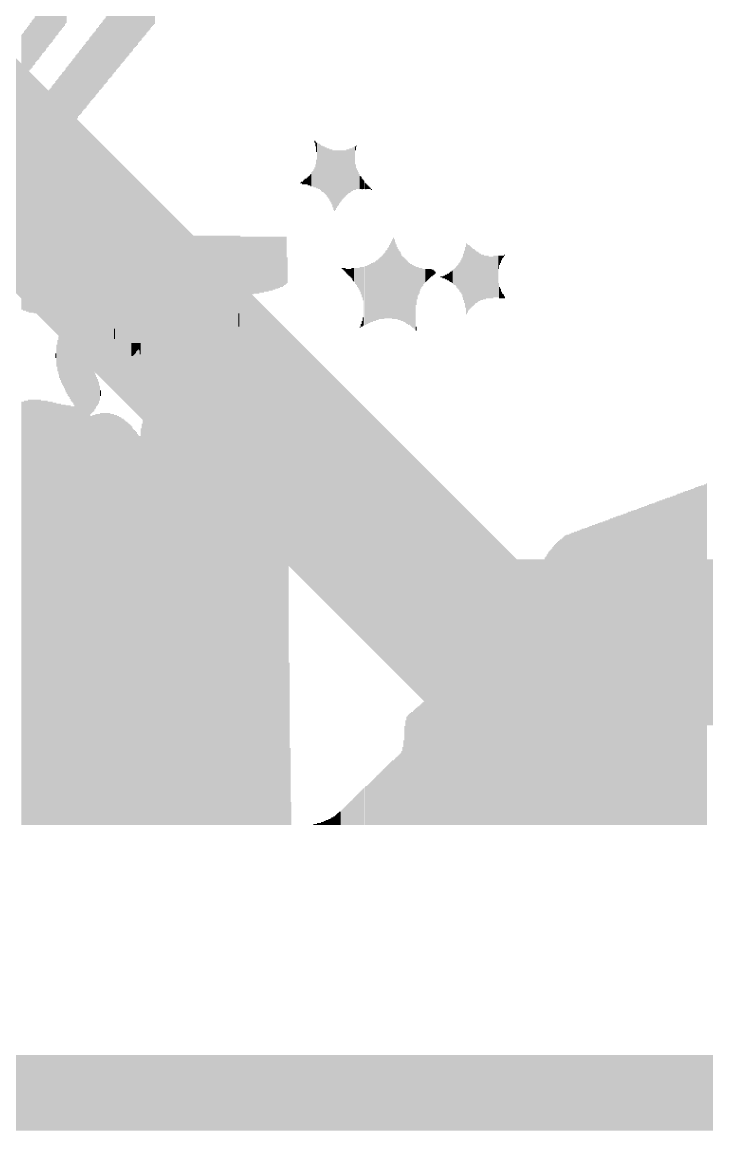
# Model space of a CAD drawing. Extents: x -15 to 99, y 4 to 73.
# Drawn here: x 73.32 to 76.99, y 3.61 to 9.54 of the extents above; entities that cross this region are included whole.
import ezdxf

# ---------------------------------------------------------------- set-up
doc = ezdxf.new("R2010")
doc.units = 0
for name, color, linetype in [('1', 22, 'CONTINUOUS'), ('112', 253, 'CONTINUOUS'), ('16', 175, 'CONTINUOUS'), ('20', 7, 'CONTINUOUS')]:
    doc.layers.add(name, color=color, linetype=linetype)

# ---------------------------------------------------------------- blocks, each defined once
blk = doc.blocks.new('RECT')
blk.add_solid([(-0.5, -0.5), (0.5, -0.5), (-0.5, 0.5), (0.5, 0.5)])

msp = doc.modelspace()

# ---------------------------------------------------------------- linework, layer by layer
at = {"layer": '1', "const_width": 0.4064}
msp.add_lwpolyline([(5.08, 3.81), (95.25, 3.81)], dxfattribs=at)
at = {"layer": '16'}
for points, const_width in [([(65.3415, 16.6687), (75.7873, 6.223)], 0.889), ([(75.7873, 6.223), (85.5663, 6.223)], 0.889), ([(5.08, 3.81), (96.52, 3.81)], 0.4064)]:
    msp.add_lwpolyline(points, dxfattribs=dict(at, const_width=const_width))
at = {"layer": '16', "const_width": 0.4445}
for points in [[(75.7873, 6.4452, 1), (75.7873, 6.0008)], [(75.6301, 6.0658, 1), (75.9444, 6.3802)]]:
    msp.add_lwpolyline(points, format="xyb", dxfattribs=at)
at = {"layer": '20', "const_width": 0.254}
msp.add_lwpolyline([(5.08, 3.81), (93.98, 3.81)], dxfattribs=at)

# ---------------------------------------------------------------- block references
at = {"layer": '112', "yscale": 0.0051, "rotation": 90}
for p, xscale in [((73.9953, 9.6749), 0.3658), ((74.0004, 9.6799), 0.3658), ((74.0054, 9.685), 0.3658), ((74.0105, 9.6952), 0.3658), ((74.0156, 9.7003), 0.3658), ((74.0207, 9.7053), 0.3658), ((74.0258, 9.7104), 0.3658), ((74.0308, 9.718), 0.3708), ((73.5584, 9.6672), 0.2591), ((73.9496, 9.6164), 0.3607), ((73.9546, 9.6241), 0.3658), ((73.9597, 9.6291), 0.3658), ((73.9648, 9.6368), 0.3607), ((73.9699, 9.6418), 0.3607), ((73.975, 9.6495), 0.3658), ((73.98, 9.6545), 0.3658), ((73.9851, 9.6596), 0.3658), ((73.9902, 9.6698), 0.3658), ((73.5127, 9.6063), 0.2591), ((73.5178, 9.6139), 0.254), ((73.5228, 9.6215), 0.2591), ((73.5279, 9.6266), 0.2591), ((73.533, 9.6317), 0.2591), ((73.5381, 9.6418), 0.2591), ((73.5432, 9.6469), 0.2591), ((73.5482, 9.652), 0.2591), ((73.5533, 9.6622), 0.2591), ((73.9038, 9.5606), 0.3607), ((73.9089, 9.5656), 0.3607), ((73.914, 9.5707), 0.3607), ((73.9191, 9.5809), 0.3607), ((73.9242, 9.586), 0.3607), ((73.9292, 9.591), 0.3607), ((73.9343, 9.5961), 0.3607), ((73.9394, 9.6037), 0.3658), ((73.9445, 9.6114), 0.3607), ((73.472, 9.5529), 0.254), ((73.4771, 9.5606), 0.2591), ((73.4822, 9.5656), 0.2591), ((73.4873, 9.5733), 0.254), ((73.4924, 9.5809), 0.2591), ((73.4974, 9.586), 0.2591), ((73.5025, 9.5936), 0.254), ((73.5076, 9.6012), 0.2591), ((73.8581, 9.5021), 0.3556), ((73.8632, 9.5098), 0.3607), ((73.8683, 9.5148), 0.3607), ((73.8734, 9.5225), 0.3556), ((73.8784, 9.5275), 0.3556), ((73.8835, 9.5352), 0.3607), ((73.8886, 9.5402), 0.3607), ((73.8937, 9.5453), 0.3607), ((73.8988, 9.5529), 0.3556), ((73.4263, 9.492), 0.254), ((73.4314, 9.4996), 0.2489), ((73.4365, 9.5072), 0.254), ((73.4416, 9.5123), 0.254), ((73.4466, 9.5174), 0.254), ((73.4517, 9.5275), 0.254), ((73.4568, 9.5326), 0.254), ((73.4619, 9.5402), 0.2591), ((73.467, 9.5479), 0.254), ((73.8124, 9.4463), 0.3556), ((73.8175, 9.4513), 0.3556), ((73.8226, 9.4564), 0.3556), ((73.8276, 9.4666), 0.3556), ((73.8327, 9.4717), 0.3556), ((73.8378, 9.4767), 0.3556), ((73.8429, 9.4818), 0.3556), ((73.848, 9.4894), 0.3607), ((73.853, 9.4971), 0.3556), ((73.3806, 9.4336), 0.2489), ((73.3857, 9.4386), 0.2489), ((73.3908, 9.4463), 0.254), ((73.3958, 9.4539), 0.2489), ((73.4009, 9.459), 0.2489), ((73.406, 9.4666), 0.254), ((73.4111, 9.4717), 0.254), ((73.4162, 9.4793), 0.2489), ((73.4212, 9.4869), 0.254), ((73.7616, 9.3828), 0.3505), ((73.7667, 9.3878), 0.3505), ((73.7718, 9.3955), 0.3556), ((73.7768, 9.4005), 0.3556), ((73.7819, 9.4082), 0.3505), ((73.787, 9.4132), 0.3505), ((73.7921, 9.4209), 0.3556), ((73.7972, 9.4259), 0.3556), ((73.8022, 9.431), 0.3556), ((73.8073, 9.4386), 0.3505), ((73.34, 9.3777), 0.2489), ((73.345, 9.3853), 0.2438), ((73.3501, 9.3929), 0.2489), ((73.3552, 9.398), 0.2489), ((73.3603, 9.4056), 0.2438), ((73.3654, 9.4132), 0.2489), ((73.3704, 9.4183), 0.2489), ((73.3755, 9.4259), 0.254), ((73.721, 9.332), 0.3505), ((73.726, 9.337), 0.3505), ((73.7311, 9.3421), 0.3505), ((73.7362, 9.3523), 0.3505), ((73.7413, 9.3574), 0.3505), ((73.7464, 9.3624), 0.3505), ((73.7514, 9.3675), 0.3505), ((73.7565, 9.3751), 0.3556), ((73.3196, 9.3523), 0.2489), ((73.3247, 9.3599), 0.2438), ((73.3298, 9.365), 0.2438), ((73.3349, 9.3726), 0.2489), ((73.6702, 9.2685), 0.3454), ((73.6752, 9.2735), 0.3454), ((73.6803, 9.2786), 0.3454), ((73.6854, 9.2862), 0.3505), ((73.6905, 9.2939), 0.3454), ((73.6956, 9.2989), 0.3454), ((73.7006, 9.3066), 0.3505), ((73.7057, 9.3116), 0.3505), ((73.7108, 9.3167), 0.3505), ((73.7159, 9.3243), 0.3454), ((73.6244, 9.21), 0.3404), ((73.6295, 9.2177), 0.3454), ((73.6346, 9.2227), 0.3454), ((73.6397, 9.2278), 0.3454), ((73.6448, 9.238), 0.3454), ((73.6498, 9.2431), 0.3454), ((73.6549, 9.2481), 0.3454), ((73.66, 9.2532), 0.3454), ((73.6651, 9.2608), 0.3505), ((73.5787, 9.1542), 0.3404), ((73.5838, 9.1592), 0.3404), ((73.5889, 9.1643), 0.3404), ((73.594, 9.1719), 0.3454), ((73.599, 9.1796), 0.3404), ((73.6041, 9.1846), 0.3404), ((73.6092, 9.1923), 0.3454), ((73.6143, 9.1973), 0.3454), ((73.6194, 9.2024), 0.3454), ((73.533, 9.0957), 0.3353), ((73.5381, 9.1034), 0.3404), ((73.5432, 9.1084), 0.3404), ((73.5482, 9.1135), 0.3404), ((73.5533, 9.1211), 0.3353), ((73.5584, 9.1288), 0.3404), ((73.5635, 9.1338), 0.3404), ((73.5686, 9.1389), 0.3404), ((73.5736, 9.1465), 0.3454), ((73.4822, 9.0322), 0.3404), ((73.4873, 9.0399), 0.3353), ((73.4924, 9.0449), 0.3353), ((73.4974, 9.05), 0.3353), ((73.5025, 9.0576), 0.3404), ((73.5076, 9.0653), 0.3353), ((73.5127, 9.0703), 0.3353), ((73.5178, 9.078), 0.3404), ((73.5228, 9.083), 0.3404), ((73.5279, 9.0881), 0.3404), ((73.4365, 8.9738), 0.3353), ((73.4416, 8.9814), 0.3302), ((73.4466, 8.9891), 0.3353), ((73.4517, 8.9941), 0.3353), ((73.4568, 8.9992), 0.3353), ((73.4619, 9.0068), 0.3302), ((73.467, 9.0145), 0.3353), ((73.472, 9.0195), 0.3353), ((73.4771, 9.0246), 0.3353), ((73.3958, 8.9256), 0.3302), ((73.4009, 8.9306), 0.3302), ((73.406, 8.9357), 0.3302), ((73.4111, 8.9433), 0.3353), ((73.4162, 8.951), 0.3302), ((73.4212, 8.956), 0.3302), ((73.4263, 8.9611), 0.3302), ((73.4314, 8.9687), 0.3353), ((73.345, 8.8595), 0.3302), ((73.3501, 8.8671), 0.3251), ((73.3552, 8.8748), 0.3302), ((73.3603, 8.8798), 0.3302), ((73.3654, 8.8849), 0.3302), ((73.3704, 8.8925), 0.3251), ((73.3755, 8.9002), 0.3302), ((73.3806, 8.9052), 0.3302), ((73.3857, 8.9103), 0.3302), ((73.3908, 8.9154), 0.3302), ((73.3196, 8.829), 0.3302), ((73.3247, 8.8341), 0.3302), ((73.3298, 8.8417), 0.3251), ((73.3349, 8.8468), 0.3251), ((73.34, 8.8544), 0.3302), ((74.8894, 8.9027), 0.0102), ((74.8944, 8.89), 0.0254), ((74.8995, 8.8722), 0.0508), ((74.9046, 8.7757), 0.2438), ((74.9097, 8.7706), 0.2438), ((74.9148, 8.7706), 0.2438), ((74.9198, 8.7655), 0.2438), ((74.9249, 8.7605), 0.2438), ((74.93, 8.7579), 0.2489), ((74.9351, 8.7554), 0.2438), ((74.9402, 8.7528), 0.2489), ((74.9452, 8.7478), 0.2489), ((74.9503, 8.7452), 0.254), ((74.9554, 8.7376), 0.2591), ((74.9605, 8.7351), 0.2642), ((74.9656, 8.7325), 0.2692), ((74.9706, 8.7249), 0.2743), ((74.9757, 8.7198), 0.2845), ((74.9808, 8.7147), 0.2946), ((74.9859, 8.7046), 0.3048), ((74.991, 8.697), 0.32), ((74.996, 8.6944), 0.3251), ((75.0011, 8.697), 0.32), ((75.0062, 8.702), 0.3099), ((75.0113, 8.7071), 0.2997), ((75.0164, 8.7097), 0.2946), ((75.0214, 8.7147), 0.2845), ((75.0265, 8.7173), 0.2794), ((75.0316, 8.7198), 0.2743), ((75.0367, 8.7249), 0.2642), ((75.0418, 8.7274), 0.2591), ((75.0468, 8.73), 0.254), ((75.0519, 8.7325), 0.2489), ((75.057, 8.7351), 0.2438), ((75.0621, 8.7401), 0.2438), ((75.0672, 8.7427), 0.2388), ((75.0722, 8.7452), 0.2337), ((75.0773, 8.7478), 0.2388), ((75.0824, 8.7503), 0.2337), ((75.0875, 8.7528), 0.2286), ((75.0926, 8.7554), 0.2337), ((75.0976, 8.7579), 0.2286), ((75.1027, 8.7605), 0.2337), ((75.1078, 8.8671), 0.0203), ((75.1129, 8.8798), 0.0051), ((74.8995, 8.73), 0.1524), ((74.869, 8.697), 0.066), ((74.8741, 8.702), 0.0762), ((74.8792, 8.7046), 0.0813), ((74.8843, 8.7071), 0.0965), ((74.8894, 8.7122), 0.1067), ((74.8944, 8.7198), 0.1219), ((75.1078, 8.7122), 0.1372), ((75.1129, 8.7046), 0.1118), ((75.118, 8.6995), 0.1016), ((75.123, 8.6944), 0.0914), ((75.1281, 8.6893), 0.0813), ((74.8132, 8.6817), 0.0051), ((74.8182, 8.6843), 0.0102), ((74.8233, 8.6817), 0.0152), ((74.8284, 8.6843), 0.0203), ((74.8335, 8.6868), 0.0254), ((74.8386, 8.6893), 0.0305), ((74.8436, 8.6893), 0.0305), ((74.8487, 8.6919), 0.0356), ((74.8538, 8.6919), 0.0457), ((74.8589, 8.6944), 0.0508), ((74.864, 8.697), 0.0559), ((75.1332, 8.6843), 0.0711), ((75.1383, 8.6817), 0.066), ((75.1434, 8.6766), 0.0559), ((75.1484, 8.6741), 0.0508), ((75.1535, 8.6716), 0.0457), ((75.1586, 8.6665), 0.0356), ((75.1637, 8.6639), 0.0305), ((75.1688, 8.6614), 0.0254), ((75.1738, 8.6589), 0.0203), ((75.1789, 8.6563), 0.0152), ((75.184, 8.6538), 0.0102), ((75.1891, 8.6512), 0.0051), ((75.1942, 8.6462), 0.0051), ((73.3196, 8.2017), 0.3962), ((73.3247, 8.2017), 0.3962), ((73.3298, 8.1991), 0.4013), ((73.3349, 8.1991), 0.4013), ((73.34, 8.1991), 0.4013), ((73.345, 8.1966), 0.4064), ((73.3501, 8.1966), 0.4064), ((73.3552, 8.1966), 0.4064), ((73.3603, 8.194), 0.4115), ((73.3654, 8.194), 0.4115), ((73.3704, 8.194), 0.4115), ((73.3755, 8.194), 0.4115), ((73.3806, 8.194), 0.4115), ((73.3857, 8.1915), 0.4166), ((73.3908, 8.1915), 0.4166), ((73.3958, 8.1915), 0.4166), ((73.4009, 8.1915), 0.4166), ((73.406, 8.1915), 0.4166), ((73.4111, 8.1915), 0.4166), ((73.4162, 8.1915), 0.4166), ((73.4212, 8.1915), 0.4166), ((73.4263, 8.1915), 0.4166), ((73.4314, 8.1915), 0.4166), ((73.4365, 8.1915), 0.4166), ((73.4416, 8.1915), 0.4166), ((73.4466, 8.1915), 0.4166), ((73.4517, 8.1915), 0.4166), ((73.4568, 8.1915), 0.4166), ((73.4619, 8.1915), 0.4166), ((73.467, 8.1915), 0.4166), ((73.472, 8.1915), 0.4166), ((73.4771, 8.1915), 0.4166), ((73.4822, 8.1915), 0.4166), ((73.4873, 8.1915), 0.4166), ((73.4924, 8.194), 0.4115), ((73.4974, 8.194), 0.4115), ((73.5025, 8.194), 0.4115), ((73.5076, 8.194), 0.4115), ((73.5127, 8.194), 0.4115), ((73.5178, 8.1966), 0.4064), ((73.5228, 8.1966), 0.4064), ((73.5279, 8.1966), 0.4064), ((73.533, 8.1966), 0.4064), ((73.5381, 8.1991), 0.4013), ((73.5432, 8.1991), 0.4013), ((73.5482, 8.1991), 0.4013), ((73.5533, 8.1991), 0.4013), ((73.5584, 8.2017), 0.3962), ((73.5635, 8.2017), 0.3962), ((73.5686, 8.2017), 0.3962), ((73.5736, 8.2042), 0.3912), ((73.5787, 8.2042), 0.3912), ((73.5838, 8.2042), 0.3912), ((73.5889, 8.2067), 0.3861), ((73.594, 7.9527), 0.8941), ((73.599, 7.9477), 0.9042), ((73.6041, 6.8224), 3.1547), ((73.6092, 6.8224), 3.1547), ((73.6143, 6.8224), 3.1547), ((73.6194, 6.8224), 3.1547), ((73.6244, 6.8224), 3.1547), ((73.6295, 6.8224), 3.1547), ((73.6346, 6.8224), 3.1547), ((73.6397, 6.8224), 3.1547), ((73.6448, 6.8224), 3.1547), ((73.6498, 6.8224), 3.1547), ((73.6549, 6.8224), 3.1547), ((73.66, 6.8224), 3.1547), ((73.6651, 6.8224), 3.1547), ((73.6702, 6.8224), 3.1547), ((73.6752, 6.8224), 3.1547), ((73.6803, 8.0721), 0.6553), ((73.6854, 8.0696), 0.6604), ((73.6905, 8.0696), 0.6604), ((73.6956, 8.067), 0.6655), ((73.7006, 8.067), 0.6655), ((73.7057, 8.0645), 0.6706), ((73.7108, 8.0645), 0.6706), ((73.7159, 8.062), 0.6756), ((73.721, 8.062), 0.6756), ((73.726, 8.0594), 0.6807), ((73.7311, 8.0594), 0.6807), ((73.7362, 8.0569), 0.6858), ((73.7413, 8.0569), 0.6858), ((73.7464, 8.2118), 0.3759), ((73.7514, 8.2118), 0.3759), ((73.7565, 8.2118), 0.3759), ((73.7616, 8.2118), 0.3759), ((73.7667, 8.2118), 0.3759), ((73.7718, 8.2118), 0.3759), ((73.7768, 8.2118), 0.3759), ((73.7819, 8.2144), 0.3708), ((73.787, 8.2144), 0.3708), ((73.7921, 8.2144), 0.3708), ((73.7972, 8.2144), 0.3708), ((73.8022, 8.2144), 0.3708), ((73.8073, 8.2169), 0.3658), ((73.8124, 8.2169), 0.3658), ((73.8175, 8.2169), 0.3658), ((73.8226, 8.2194), 0.3607), ((73.8276, 8.2194), 0.3607), ((73.8327, 8.222), 0.3556), ((73.8378, 8.222), 0.3556), ((73.8429, 8.2245), 0.3505), ((73.848, 8.2245), 0.3505), ((73.853, 8.2271), 0.3454), ((73.8581, 8.2296), 0.3404), ((73.8632, 8.2321), 0.3353), ((73.8683, 8.2347), 0.3302), ((73.8734, 8.2372), 0.3251), ((73.8784, 8.2398), 0.32), ((73.8835, 8.2423), 0.315), ((73.8886, 8.2448), 0.3099), ((73.8937, 8.2499), 0.2997), ((73.8988, 8.255), 0.2896), ((73.9038, 8.2575), 0.2845), ((73.9089, 8.2626), 0.2743), ((73.914, 8.2677), 0.2642), ((73.9191, 8.2753), 0.2489), ((73.9242, 8.2804), 0.2388), ((73.9292, 8.288), 0.2235), ((73.9343, 8.2956), 0.2083), ((73.9394, 8.2906), 0.2184), ((73.9445, 8.2804), 0.2388), ((73.9496, 8.2728), 0.254), ((73.9546, 8.2652), 0.2692), ((73.9597, 8.2601), 0.2794), ((73.9648, 8.255), 0.2896), ((73.9699, 8.2525), 0.2946), ((73.975, 8.2474), 0.3048), ((73.98, 8.2448), 0.3099), ((73.9851, 8.2423), 0.315), ((73.9902, 8.2398), 0.32), ((73.9953, 8.2372), 0.3251), ((74.0004, 8.2347), 0.3302), ((74.0054, 8.2321), 0.3353), ((74.0105, 8.2321), 0.3353), ((74.0156, 8.2296), 0.3404), ((74.0207, 8.2271), 0.3454), ((74.0258, 8.2271), 0.3454), ((74.0308, 8.2245), 0.3505), ((74.0359, 8.2245), 0.3505), ((74.041, 8.222), 0.3556), ((74.0461, 8.222), 0.3556), ((74.0512, 8.2194), 0.3607), ((74.0562, 8.2194), 0.3607), ((74.0613, 8.2194), 0.3607), ((74.0664, 8.2169), 0.3658), ((74.0715, 8.2169), 0.3658), ((74.0766, 8.2144), 0.3708), ((74.0816, 8.2144), 0.3708), ((74.0867, 8.2144), 0.3708), ((74.0918, 8.2118), 0.3759), ((74.0969, 8.2118), 0.3759), ((74.102, 8.2118), 0.3759), ((74.107, 8.2118), 0.3759), ((74.1121, 8.2093), 0.381), ((74.1172, 8.2093), 0.381), ((74.1223, 8.2093), 0.381), ((74.1274, 6.8224), 3.1547), ((74.1324, 6.8224), 3.1547), ((74.1375, 6.8224), 3.1547), ((74.1426, 6.8224), 3.1547), ((74.1477, 6.8224), 3.1547), ((74.1528, 6.8224), 3.1547), ((74.1578, 6.8224), 3.1547), ((74.1629, 6.8224), 3.1547), ((74.168, 6.8224), 3.1547), ((74.1731, 6.8224), 3.1547), ((74.1782, 6.8224), 3.1547), ((74.1832, 6.8224), 3.1547), ((74.1883, 6.8224), 3.1547), ((74.1934, 6.8224), 3.1547), ((74.1985, 6.8224), 3.1547), ((74.2036, 6.8224), 3.1547), ((74.2086, 6.8224), 3.1547), ((74.2137, 6.8224), 3.1547), ((74.2188, 6.8224), 3.1547), ((74.2239, 6.8224), 3.1547), ((74.229, 6.8224), 3.1547), ((74.234, 6.8224), 3.1547), ((74.2391, 6.8224), 3.1547), ((74.2442, 6.8224), 3.1547), ((74.2493, 6.8224), 3.1547), ((74.2544, 6.8224), 3.1547), ((74.2594, 6.8224), 3.1547), ((74.2645, 6.8224), 3.1547), ((74.2696, 6.8224), 3.1547), ((74.2747, 6.8224), 3.1547), ((74.2798, 6.8224), 3.1547), ((74.2848, 6.8224), 3.1547), ((74.2899, 6.8224), 3.1547), ((74.295, 6.8224), 3.1547), ((74.3001, 6.8224), 3.1547), ((74.3052, 6.8224), 3.1547), ((74.3102, 6.8224), 3.1547), ((74.3153, 6.8224), 3.1547), ((74.3204, 6.8224), 3.1547), ((74.3255, 6.8224), 3.1547), ((74.3306, 6.8224), 3.1547), ((74.3356, 6.8224), 3.1547), ((74.3407, 6.8224), 3.1547), ((74.3458, 6.8224), 3.1547), ((74.3509, 6.8224), 3.1547), ((74.356, 6.8224), 3.1547), ((74.361, 6.8224), 3.1547), ((74.3661, 6.8224), 3.1547), ((74.3712, 6.8224), 3.1547), ((74.3763, 6.8224), 3.1547), ((74.3814, 8.0391), 0.7214), ((74.3864, 8.0442), 0.7112), ((74.3915, 8.0467), 0.7061), ((74.3966, 8.0518), 0.696), ((74.4017, 8.0569), 0.6858), ((74.4068, 8.0594), 0.6807), ((74.4118, 8.0645), 0.6706), ((74.4169, 8.0696), 0.6604), ((74.422, 8.0721), 0.6553), ((74.4271, 8.0772), 0.6452), ((74.4322, 8.0823), 0.635), ((74.4372, 8.0874), 0.6248), ((74.4423, 8.0924), 0.6147), ((74.4474, 8.0975), 0.6045), ((74.4525, 8.2372), 0.3251), ((74.4576, 8.2372), 0.3251), ((74.4626, 8.2372), 0.3251), ((74.4677, 8.2372), 0.3251), ((74.4728, 8.2372), 0.3251), ((74.4779, 8.2372), 0.3251), ((74.483, 8.2372), 0.3251), ((74.488, 8.2398), 0.32), ((74.4931, 8.2372), 0.315), ((74.4982, 8.2372), 0.315), ((74.5033, 8.2372), 0.315), ((74.5084, 8.2372), 0.315), ((74.5134, 8.2372), 0.315), ((74.5185, 8.2372), 0.315), ((74.5236, 8.2372), 0.315), ((74.5287, 8.2372), 0.315), ((74.5338, 8.2398), 0.3099), ((74.5388, 8.2398), 0.3099), ((74.5439, 8.2398), 0.3099), ((74.549, 8.2398), 0.3099), ((74.5541, 8.2398), 0.3099), ((74.5592, 8.2398), 0.3099), ((74.5642, 8.2423), 0.3048), ((74.5693, 8.2423), 0.3048), ((74.5744, 8.2423), 0.3048), ((74.5795, 8.2423), 0.3048), ((74.5846, 8.2423), 0.3048), ((74.5896, 8.2423), 0.3048), ((74.5947, 8.2448), 0.2997), ((74.5998, 8.2448), 0.2997), ((74.6049, 8.2448), 0.2997), ((74.61, 8.2448), 0.2997), ((74.615, 8.2448), 0.2997), ((74.6201, 8.2474), 0.2946), ((74.6252, 8.2474), 0.2946), ((74.6303, 8.2474), 0.2946), ((74.6354, 8.2474), 0.2946), ((74.6404, 8.2474), 0.2946), ((74.6455, 8.2499), 0.2896), ((74.6506, 8.2499), 0.2896), ((74.6557, 8.2499), 0.2896), ((74.6608, 8.2499), 0.2896), ((74.6658, 8.2525), 0.2845), ((74.6709, 8.2525), 0.2845), ((74.676, 8.2525), 0.2845), ((74.6811, 8.255), 0.2794), ((74.6862, 8.255), 0.2794), ((74.6912, 8.255), 0.2794), ((74.6963, 8.2575), 0.2743), ((74.7014, 8.2575), 0.2743), ((74.7065, 8.2601), 0.2692), ((74.7116, 8.2601), 0.2692), ((74.7166, 8.2601), 0.2692), ((74.7217, 8.2626), 0.2642), ((74.7268, 8.2652), 0.2591), ((74.7319, 8.2652), 0.2591), ((74.737, 8.2677), 0.254), ((75.3059, 8.1661), 0.4267), ((75.311, 8.1712), 0.4369), ((75.3161, 8.1661), 0.4267), ((75.2704, 8.1382), 0.3607), ((75.2754, 8.1407), 0.3658), ((75.2805, 8.1458), 0.3759), ((75.2856, 8.1483), 0.381), ((75.2907, 8.1534), 0.3912), ((75.2958, 8.1585), 0.4013), ((75.3008, 8.1636), 0.4115), ((75.3212, 8.1585), 0.4115), ((75.3262, 8.1534), 0.4013), ((75.3313, 8.1458), 0.3861), ((75.3364, 8.1382), 0.381), ((75.3415, 8.1331), 0.3708), ((75.3466, 8.1305), 0.3658), ((75.692, 8.1788), 0.2794), ((75.6971, 8.1763), 0.3251), ((75.7022, 8.1686), 0.381), ((75.7072, 8.1712), 0.3658), ((75.7123, 8.1737), 0.3505), ((75.7174, 8.1763), 0.3454), ((75.7225, 8.1763), 0.3353), ((75.7276, 8.1763), 0.3251), ((75.7326, 8.1763), 0.315), ((75.7377, 8.1763), 0.3048), ((75.7428, 8.1788), 0.2997), ((75.7479, 8.1788), 0.2896), ((75.753, 8.1788), 0.2794), ((75.758, 8.1763), 0.2743), ((75.7631, 8.1788), 0.2692), ((74.742, 8.2144), 0.1372), ((75.1942, 8.095), 0.315), ((75.1992, 8.095), 0.315), ((75.2043, 8.1001), 0.315), ((75.2094, 8.1001), 0.315), ((75.2145, 8.1026), 0.32), ((75.2196, 8.1077), 0.32), ((75.2246, 8.1077), 0.32), ((75.2297, 8.1102), 0.3251), ((75.2348, 8.1153), 0.3251), ((75.2399, 8.1178), 0.3302), ((75.245, 8.1204), 0.3353), ((75.25, 8.1229), 0.3404), ((75.2551, 8.1255), 0.3454), ((75.2602, 8.128), 0.3505), ((75.2653, 8.1331), 0.3505), ((75.3516, 8.1229), 0.3607), ((75.3567, 8.1178), 0.3505), ((75.3618, 8.1153), 0.3454), ((75.3669, 8.1102), 0.3454), ((75.372, 8.1077), 0.3404), ((75.377, 8.1026), 0.3404), ((75.3821, 8.0975), 0.3404), ((75.3872, 8.095), 0.3353), ((75.3923, 8.0899), 0.3353), ((75.3974, 8.0874), 0.3302), ((75.6615, 8.1813), 0.1422), ((75.6666, 8.1788), 0.1575), ((75.6717, 8.1813), 0.1727), ((75.6768, 8.1813), 0.193), ((75.6818, 8.1788), 0.2184), ((75.6869, 8.1788), 0.2489), ((75.7682, 8.1788), 0.2591), ((75.7733, 8.1763), 0.254), ((75.7784, 8.1788), 0.2489), ((75.7834, 8.1763), 0.2438), ((75.7885, 8.1763), 0.2438), ((75.7936, 8.1788), 0.2388), ((75.7987, 8.1763), 0.2337), ((75.8038, 8.1763), 0.2337), ((75.8088, 8.1788), 0.2286), ((75.8139, 8.1788), 0.2286), ((75.819, 8.1788), 0.2286), ((75.8241, 8.1763), 0.2235), ((75.8292, 8.1763), 0.2235), ((75.8342, 8.1763), 0.2235), ((75.8393, 8.1763), 0.2235), ((75.8444, 8.1763), 0.2235), ((75.8495, 8.1813), 0.2235), ((75.8546, 8.1813), 0.2235), ((75.8596, 8.1813), 0.2235), ((75.8647, 8.1813), 0.2235), ((75.8698, 8.1813), 0.2235), ((75.8749, 8.2575), 0.0711), ((75.88, 8.2677), 0.0508), ((75.885, 8.2728), 0.0406), ((75.8901, 8.2804), 0.0254), ((75.8952, 8.2855), 0.0152), ((75.9003, 8.288), 0.0102), ((75.9054, 8.2956), 0.0051), ((75.0367, 8.2245), 0.0051), ((75.0418, 8.222), 0.0102), ((75.0468, 8.2194), 0.0152), ((75.0519, 8.2169), 0.0203), ((75.057, 8.2118), 0.0203), ((75.0621, 8.2093), 0.0254), ((75.0672, 8.2067), 0.0305), ((75.0722, 8.2042), 0.0356), ((75.0773, 8.2017), 0.0406), ((75.0824, 8.1991), 0.0457), ((75.0875, 8.1991), 0.0559), ((75.0926, 8.194), 0.066), ((75.0976, 8.1915), 0.0711), ((75.1027, 8.189), 0.0762), ((75.1078, 8.1839), 0.0864), ((75.1129, 8.1813), 0.0914), ((75.118, 8.1763), 0.1016), ((75.123, 8.1737), 0.1067), ((75.1281, 8.1686), 0.1168), ((75.1332, 8.1661), 0.1321), ((75.1383, 8.1585), 0.1473), ((75.1434, 8.1509), 0.1626), ((75.1484, 8.1432), 0.1778), ((75.1535, 8.0747), 0.315), ((75.1586, 8.0797), 0.315), ((75.1637, 8.0797), 0.315), ((75.1688, 8.0823), 0.3099), ((75.1738, 8.0848), 0.315), ((75.1789, 8.0874), 0.3099), ((75.184, 8.0899), 0.315), ((75.1891, 8.0924), 0.3099), ((75.4024, 8.0823), 0.3302), ((75.4075, 8.0797), 0.3353), ((75.4126, 8.0747), 0.3353), ((75.4177, 8.0747), 0.3353), ((75.4228, 8.0696), 0.3353), ((75.4278, 8.067), 0.3404), ((75.4329, 8.1305), 0.2032), ((75.438, 8.1458), 0.1727), ((75.4431, 8.1559), 0.1524), ((75.4482, 8.1585), 0.1372), ((75.4532, 8.1661), 0.1219), ((75.4583, 8.1712), 0.1118), ((75.4634, 8.1763), 0.1016), ((75.4685, 8.1763), 0.0914), ((75.4736, 8.1813), 0.0813), ((75.4786, 8.1839), 0.0762), ((75.4837, 8.1864), 0.0711), ((75.4888, 8.189), 0.066), ((75.4939, 8.1915), 0.061), ((75.499, 8.194), 0.0559), ((75.504, 8.1966), 0.0508), ((75.5091, 8.1991), 0.0457), ((75.5142, 8.2017), 0.0406), ((75.5193, 8.1991), 0.0356), ((75.5244, 8.2017), 0.0305), ((75.5294, 8.2017), 0.0203), ((75.5345, 8.2017), 0.0102), ((75.6006, 8.1788), 0.0356), ((75.6056, 8.1788), 0.0356), ((75.6107, 8.1788), 0.0457), ((75.6158, 8.1788), 0.0559), ((75.6209, 8.1788), 0.0559), ((75.626, 8.1788), 0.066), ((75.631, 8.1788), 0.0762), ((75.6361, 8.1788), 0.0864), ((75.6412, 8.1813), 0.0914), ((75.6463, 8.1813), 0.1016), ((75.6514, 8.1788), 0.1168), ((75.6564, 8.1788), 0.127), ((75.565, 8.1788), 0.0051), ((75.5701, 8.1788), 0.0051), ((75.5752, 8.1763), 0.0102), ((75.5802, 8.1788), 0.0152), ((75.5853, 8.1788), 0.0152), ((75.5904, 8.1788), 0.0254), ((75.5955, 8.1788), 0.0254), ((75.8749, 8.1077), 0.0762), ((75.88, 8.095), 0.061), ((75.885, 8.0899), 0.0508), ((75.8901, 8.0823), 0.0356), ((75.8952, 8.0772), 0.0254), ((75.9003, 8.0747), 0.0203), ((75.9054, 8.0696), 0.0102), ((73.7464, 7.8664), 0.3048), ((74.1223, 6.6294), 2.7686), ((74.4525, 7.9375), 0.254), ((74.4576, 7.94), 0.2388), ((74.4626, 7.9426), 0.2134), ((74.4677, 7.9426), 0.1829), ((74.4728, 7.9451), 0.1575), ((73.5635, 7.7572), 0.4115), ((73.5686, 7.7572), 0.4318), ((73.5736, 7.7572), 0.442), ((73.5787, 7.7572), 0.4623), ((73.5838, 7.7546), 0.4775), ((73.5889, 7.7572), 0.4928), ((73.7514, 7.8613), 0.2946), ((73.7565, 7.8562), 0.2946), ((73.7616, 7.8537), 0.2896), ((73.7667, 7.8486), 0.2794), ((73.7718, 7.8461), 0.2743), ((73.7768, 7.841), 0.2743), ((73.7819, 7.8384), 0.2692), ((73.787, 7.8334), 0.2591), ((73.7921, 7.874), 0.1676), ((74.0613, 7.7724), 0.3708), ((74.0664, 7.7724), 0.381), ((74.0715, 7.7749), 0.3861), ((74.0766, 7.7749), 0.3962), ((74.0816, 7.7724), 0.4013), ((74.0867, 7.7724), 0.4115), ((74.0918, 7.7724), 0.4216), ((74.0969, 7.7724), 0.4318), ((74.102, 7.7724), 0.442), ((74.107, 6.6218), 2.7534), ((74.1121, 6.6243), 2.7584), ((74.1172, 6.6269), 2.7635), ((74.4779, 7.9477), 0.1219), ((74.483, 7.9477), 0.0711), ((75.1484, 7.94), 0.0457), ((73.533, 7.7572), 0.2896), ((73.5381, 7.7572), 0.3099), ((73.5432, 7.7572), 0.3302), ((73.5482, 7.7597), 0.3556), ((73.5533, 7.7572), 0.3708), ((73.5584, 7.7572), 0.3912), ((73.7972, 7.874), 0.1473), ((73.8022, 7.874), 0.127), ((73.8073, 7.8765), 0.1118), ((73.8124, 7.874), 0.0864), ((73.8175, 7.874), 0.0559), ((74.041, 7.7673), 0.3404), ((74.0461, 7.7699), 0.3454), ((74.0512, 7.7699), 0.3556), ((74.0562, 7.7699), 0.3658), ((75.1332, 7.9096), 0.0051), ((75.1383, 7.9197), 0.0152), ((75.1434, 7.9273), 0.0305), ((75.4329, 7.9019), 0.0203), ((73.5127, 7.7572), 0.1676), ((73.5178, 7.7597), 0.2032), ((73.5228, 7.7572), 0.2388), ((73.5279, 7.7597), 0.2642), ((73.5076, 7.7572), 0.1168), ((73.7921, 7.7445), 0.0813), ((73.7972, 7.7445), 0.0813), ((73.8022, 7.7445), 0.0813), ((73.8073, 7.747), 0.0864), ((73.8124, 7.747), 0.0864), ((73.8175, 7.747), 0.0864), ((73.8226, 7.7521), 0.0864), ((73.8276, 7.7521), 0.0864), ((73.8327, 7.7546), 0.0914), ((73.8378, 7.7546), 0.0914), ((73.8429, 7.7597), 0.0914), ((73.848, 7.7597), 0.0914), ((73.853, 7.7597), 0.0914), ((73.8581, 7.7648), 0.0914), ((73.8632, 7.7648), 0.0914), ((73.8683, 7.7673), 0.0864), ((73.8734, 7.7699), 0.0914), ((73.8784, 7.7724), 0.0864), ((73.8835, 7.7749), 0.0813), ((73.8886, 7.7775), 0.0864), ((73.8937, 7.78), 0.0813), ((73.8988, 7.7826), 0.0762), ((73.9038, 7.7876), 0.0762), ((73.9089, 7.7902), 0.0711), ((73.914, 7.7902), 0.0711), ((73.9191, 7.7927), 0.066), ((73.9242, 7.7953), 0.061), ((73.9292, 7.7978), 0.0559), ((73.9343, 7.8029), 0.0457), ((73.9394, 7.8054), 0.0406), ((73.9445, 7.808), 0.0356), ((73.9496, 7.8054), 0.0406), ((73.9546, 7.7953), 0.061), ((73.9597, 7.7851), 0.0813), ((73.9648, 7.7724), 0.1067), ((73.9699, 7.7597), 0.1219), ((73.975, 7.7495), 0.1422), ((73.98, 7.7419), 0.1575), ((73.9851, 7.7318), 0.1676), ((73.9902, 7.7267), 0.1778), ((73.9953, 7.7191), 0.1829), ((74.0004, 7.7165), 0.188), ((74.0054, 7.7114), 0.188), ((74.0105, 7.7089), 0.1829), ((74.0156, 7.7064), 0.188), ((74.0207, 7.7013), 0.188), ((74.0258, 7.6987), 0.1829), ((74.0308, 7.6937), 0.1829), ((74.0359, 7.6911), 0.1778), ((73.5025, 7.7572), 0.0254), ((73.6803, 6.4872), 2.4841), ((73.6854, 6.4821), 2.474), ((74.7217, 6.4821), 2.474), ((74.7268, 6.4872), 2.4841), ((74.7319, 6.4948), 2.4994), ((74.737, 6.4999), 2.5095), ((74.742, 6.5049), 2.5197), ((73.6905, 7.5768), 0.2642), ((73.6956, 7.5743), 0.2489), ((73.7006, 7.5717), 0.2337), ((73.7057, 7.5692), 0.2184), ((73.7108, 7.5692), 0.1981), ((74.3814, 6.4592), 2.4282), ((74.3864, 6.4592), 2.4282), ((74.3915, 6.4592), 2.4282), ((74.3966, 6.4618), 2.4333), ((74.4017, 6.4618), 2.4333), ((74.4068, 6.4618), 2.4333), ((74.4118, 6.4618), 2.4333), ((74.4169, 6.4618), 2.4333), ((74.422, 6.4618), 2.4333), ((74.4271, 6.4643), 2.4384), ((74.4322, 6.4643), 2.4384), ((74.4372, 6.4643), 2.4384), ((74.4423, 6.4643), 2.4384), ((74.4474, 6.4643), 2.4384), ((74.4525, 6.4668), 2.4435), ((74.4576, 6.4668), 2.4435), ((74.4626, 6.4668), 2.4435), ((74.4677, 6.4668), 2.4435), ((74.4728, 6.4668), 2.4435), ((74.4779, 6.4668), 2.4435), ((74.483, 6.4694), 2.4486), ((74.488, 6.4694), 2.4486), ((74.4931, 6.4694), 2.4486), ((74.4982, 6.4694), 2.4486), ((74.5033, 6.4694), 2.4486), ((74.5084, 6.4694), 2.4486), ((74.5134, 6.4694), 2.4486), ((74.5185, 6.4694), 2.4486), ((74.5236, 6.4694), 2.4486), ((74.5287, 6.4694), 2.4486), ((74.5338, 6.4694), 2.4486), ((74.5388, 6.4694), 2.4486), ((74.5439, 6.4694), 2.4486), ((74.549, 6.4694), 2.4486), ((74.5541, 6.4694), 2.4486), ((74.5592, 6.4694), 2.4486), ((74.5642, 6.4694), 2.4486), ((74.5693, 6.4668), 2.4435), ((74.5744, 6.4668), 2.4435), ((74.5795, 6.4668), 2.4435), ((74.5846, 6.4643), 2.4384), ((74.5896, 6.4643), 2.4384), ((74.5947, 6.4618), 2.4333), ((74.5998, 6.4592), 2.4282), ((74.6049, 6.4592), 2.4282), ((74.61, 6.4567), 2.4232), ((74.615, 6.4541), 2.4181), ((74.6201, 6.4516), 2.413), ((74.6963, 6.4516), 2.413), ((74.7014, 6.4567), 2.4232), ((74.7065, 6.4643), 2.4384), ((74.7116, 6.4694), 2.4486), ((74.7166, 6.477), 2.4638), ((73.7159, 7.5641), 0.1778), ((73.721, 7.5641), 0.1575), ((73.726, 7.5616), 0.1422), ((73.7311, 7.559), 0.1168), ((74.6252, 6.4491), 2.4079), ((74.6303, 6.4491), 2.4079), ((74.6354, 6.4465), 2.4028), ((74.6404, 6.444), 2.3978), ((74.6455, 6.4414), 2.3927), ((74.6506, 6.4389), 2.3876), ((74.6557, 6.4364), 2.3825), ((74.6608, 6.4338), 2.3774), ((74.6658, 6.4313), 2.3724), ((74.6709, 6.4287), 2.3673), ((74.676, 6.4287), 2.3673), ((74.6811, 6.4313), 2.3724), ((74.6862, 6.4389), 2.3876), ((74.6912, 6.444), 2.3978), ((73.7362, 7.5565), 0.0813), ((73.7413, 7.5565), 0.0305), ((73.3196, 6.3779), 2.2657), ((73.3247, 6.3779), 2.2657), ((73.3298, 6.3779), 2.2657), ((73.3349, 6.3805), 2.2708), ((73.34, 6.3805), 2.2708), ((73.345, 6.3805), 2.2708), ((73.3501, 6.3805), 2.2708), ((73.3552, 6.383), 2.2758), ((73.3603, 6.383), 2.2758), ((73.3654, 6.383), 2.2758), ((73.3704, 6.383), 2.2758), ((73.3755, 6.383), 2.2758), ((73.3806, 6.383), 2.2758), ((73.3857, 6.383), 2.2758), ((73.3908, 6.383), 2.2758), ((73.3958, 6.383), 2.2758), ((73.4009, 6.383), 2.2758), ((73.406, 6.383), 2.2758), ((73.4111, 6.383), 2.2758), ((73.4162, 6.383), 2.2758), ((73.4212, 6.383), 2.2758), ((73.4263, 6.3805), 2.2708), ((73.4314, 6.3805), 2.2708), ((73.4365, 6.3805), 2.2708), ((73.4416, 6.3805), 2.2708), ((73.4466, 6.3805), 2.2708), ((73.4517, 6.3805), 2.2708), ((73.4568, 6.3805), 2.2708), ((73.4619, 6.3779), 2.2657), ((73.467, 6.3779), 2.2657), ((73.472, 6.3779), 2.2657), ((73.4771, 6.3779), 2.2657), ((73.4822, 6.3779), 2.2657), ((73.4873, 6.3754), 2.2606), ((73.4924, 6.3754), 2.2606), ((73.4974, 6.3754), 2.2606), ((73.5025, 6.3754), 2.2606), ((73.5076, 6.3729), 2.2555), ((73.5127, 6.3729), 2.2555), ((73.5178, 6.3729), 2.2555), ((73.5228, 6.3729), 2.2555), ((73.5279, 6.3729), 2.2555), ((73.533, 6.3703), 2.2504), ((73.5381, 6.3703), 2.2504), ((73.5432, 6.3703), 2.2504), ((73.5482, 6.3703), 2.2504), ((73.5533, 6.3703), 2.2504), ((73.5584, 6.3678), 2.2454), ((73.5635, 6.3678), 2.2454), ((73.5686, 6.3678), 2.2454), ((73.5736, 6.3678), 2.2454), ((73.5787, 6.3678), 2.2454), ((73.5838, 6.3652), 2.2403), ((73.5889, 6.3652), 2.2403), ((73.594, 6.3652), 2.2403), ((73.599, 6.3652), 2.2403), ((74.0004, 6.3627), 2.2352), ((74.0054, 6.3652), 2.2403), ((74.0105, 6.3678), 2.2454), ((74.0156, 6.3703), 2.2504), ((74.0207, 6.3729), 2.2555), ((74.0258, 6.3754), 2.2606), ((74.0308, 6.3779), 2.2657), ((74.0359, 6.3779), 2.2657), ((74.041, 6.3805), 2.2708), ((74.0461, 6.383), 2.2758), ((74.0512, 6.383), 2.2758), ((74.0562, 6.3856), 2.2809), ((74.0613, 6.3856), 2.2809), ((74.0664, 6.3856), 2.2809), ((74.0715, 6.3881), 2.286), ((74.0766, 6.3881), 2.286), ((74.0816, 6.3881), 2.286), ((74.0867, 6.3881), 2.286), ((74.0918, 6.3906), 2.2911), ((74.0969, 6.3906), 2.2911), ((74.102, 6.3906), 2.2911), ((74.7471, 6.3678), 2.2454), ((73.6905, 6.3398), 2.1895), ((73.6956, 6.3398), 2.1895), ((73.7006, 6.3424), 2.1946), ((73.7057, 6.3424), 2.1946), ((73.7108, 6.3424), 2.1946), ((73.7159, 6.3449), 2.1996), ((73.721, 6.3449), 2.1996), ((73.726, 6.3449), 2.1996), ((73.7311, 6.3449), 2.1996), ((73.7362, 6.3449), 2.1996), ((73.7413, 6.3475), 2.2047), ((73.7464, 6.3475), 2.2047), ((73.7514, 6.3475), 2.2047), ((73.7565, 6.3475), 2.2047), ((73.7616, 6.3475), 2.2047), ((73.7667, 6.3475), 2.2047), ((73.7718, 6.3475), 2.2047), ((73.7768, 6.3475), 2.2047), ((73.7819, 6.3475), 2.2047), ((73.787, 6.3475), 2.2047), ((73.7921, 6.3475), 2.2047), ((73.7972, 6.3449), 2.1996), ((73.8022, 6.3449), 2.1996), ((73.8073, 6.3449), 2.1996), ((73.8124, 6.3449), 2.1996), ((73.8175, 6.3424), 2.1946), ((73.8226, 6.3424), 2.1946), ((73.8276, 6.3424), 2.1946), ((73.8327, 6.3398), 2.1895), ((73.8378, 6.3398), 2.1895), ((73.8429, 6.3373), 2.1844), ((73.848, 6.3373), 2.1844), ((73.853, 6.3348), 2.1793), ((73.975, 6.3373), 2.1844), ((73.98, 6.3449), 2.1996), ((73.9851, 6.35), 2.2098), ((73.9902, 6.3551), 2.22), ((73.9953, 6.3576), 2.225), ((73.8581, 6.3322), 2.1742), ((73.8632, 6.3322), 2.1742), ((73.8683, 6.3297), 2.1692), ((73.8734, 6.3271), 2.1641), ((73.8784, 6.3246), 2.159), ((73.8835, 6.3246), 2.159), ((73.8886, 6.3221), 2.1539), ((73.8937, 6.3195), 2.1488), ((73.8988, 6.317), 2.1438), ((73.9038, 6.3144), 2.1387), ((73.9089, 6.3119), 2.1336), ((73.914, 6.3068), 2.1234), ((73.9191, 6.3043), 2.1184), ((73.9597, 6.3068), 2.1234), ((73.9648, 6.3195), 2.1488), ((73.9699, 6.3297), 2.1692), ((73.9242, 6.3017), 2.1133), ((73.9292, 6.2992), 2.1082), ((73.9343, 6.2967), 2.1031), ((73.9394, 6.2916), 2.093), ((73.9445, 6.289), 2.0879), ((73.9496, 6.2865), 2.0828), ((73.9546, 6.2865), 2.0828), ((76.9772, 6.157), 1.8237), ((76.9823, 6.157), 1.8237), ((76.9874, 6.1595), 1.8288), ((76.8096, 6.1265), 1.7628), ((76.8147, 6.1265), 1.7628), ((76.8198, 6.1265), 1.7628), ((76.8248, 6.129), 1.7678), ((76.8299, 6.129), 1.7678), ((76.835, 6.1316), 1.7729), ((76.8401, 6.1316), 1.7729), ((76.8452, 6.1316), 1.7729), ((76.8502, 6.1341), 1.778), ((76.8553, 6.1341), 1.778), ((76.8604, 6.1341), 1.778), ((76.8655, 6.1366), 1.7831), ((76.8706, 6.1366), 1.7831), ((76.8756, 6.1392), 1.7882), ((76.8807, 6.1392), 1.7882), ((76.8858, 6.1392), 1.7882), ((76.8909, 6.1417), 1.7932), ((76.896, 6.1417), 1.7932), ((76.901, 6.1417), 1.7932), ((76.9061, 6.1443), 1.7983), ((76.9112, 6.1443), 1.7983), ((76.9163, 6.1443), 1.7983), ((76.9214, 6.1468), 1.8034), ((76.9264, 6.1468), 1.8034), ((76.9315, 6.1493), 1.8085), ((76.9366, 6.1493), 1.8085), ((76.9417, 6.1493), 1.8085), ((76.9468, 6.1519), 1.8136), ((76.9518, 6.1519), 1.8136), ((76.9569, 6.1519), 1.8136), ((76.962, 6.1544), 1.8186), ((76.9671, 6.1544), 1.8186), ((76.9722, 6.1544), 1.8186), ((76.642, 6.096), 1.7018), ((76.647, 6.096), 1.7018), ((76.6521, 6.096), 1.7018), ((76.6572, 6.0985), 1.7069), ((76.6623, 6.0985), 1.7069), ((76.6674, 6.0985), 1.7069), ((76.6724, 6.1011), 1.712), ((76.6775, 6.1011), 1.712), ((76.6826, 6.1036), 1.717), ((76.6877, 6.1036), 1.717), ((76.6928, 6.1036), 1.717), ((76.6978, 6.1062), 1.7221), ((76.7029, 6.1062), 1.7221), ((76.708, 6.1062), 1.7221), ((76.7131, 6.1087), 1.7272), ((76.7182, 6.1087), 1.7272), ((76.7232, 6.1112), 1.7323), ((76.7283, 6.1112), 1.7323), ((76.7334, 6.1112), 1.7323), ((76.7385, 6.1138), 1.7374), ((76.7436, 6.1138), 1.7374), ((76.7486, 6.1138), 1.7374), ((76.7537, 6.1163), 1.7424), ((76.7588, 6.1163), 1.7424), ((76.7639, 6.1163), 1.7424), ((76.769, 6.1189), 1.7475), ((76.774, 6.1189), 1.7475), ((76.7791, 6.1214), 1.7526), ((76.7842, 6.1214), 1.7526), ((76.7893, 6.1214), 1.7526), ((76.7944, 6.1239), 1.7577), ((76.7994, 6.1239), 1.7577), ((76.8045, 6.1239), 1.7577), ((76.4743, 6.0655), 1.6408), ((76.4794, 6.0655), 1.6408), ((76.4845, 6.0655), 1.6408), ((76.4896, 6.0681), 1.6459), ((76.4946, 6.0681), 1.6459), ((76.4997, 6.0681), 1.6459), ((76.5048, 6.0706), 1.651), ((76.5099, 6.0706), 1.651), ((76.515, 6.0731), 1.6561), ((76.52, 6.0731), 1.6561), ((76.5251, 6.0731), 1.6561), ((76.5302, 6.0757), 1.6612), ((76.5353, 6.0757), 1.6612), ((76.5404, 6.0757), 1.6612), ((76.5454, 6.0782), 1.6662), ((76.5505, 6.0782), 1.6662), ((76.5556, 6.0782), 1.6662), ((76.5607, 6.0808), 1.6713), ((76.5658, 6.0808), 1.6713), ((76.5708, 6.0833), 1.6764), ((76.5759, 6.0833), 1.6764), ((76.581, 6.0833), 1.6764), ((76.5861, 6.0858), 1.6815), ((76.5912, 6.0858), 1.6815), ((76.5962, 6.0858), 1.6815), ((76.6013, 6.0884), 1.6866), ((76.6064, 6.0884), 1.6866), ((76.6115, 6.0884), 1.6866), ((76.6166, 6.0909), 1.6916), ((76.6216, 6.0909), 1.6916), ((76.6267, 6.0935), 1.6967), ((76.6318, 6.0935), 1.6967), ((76.6369, 6.0935), 1.6967), ((76.3219, 6.0376), 1.585), ((76.327, 6.0376), 1.585), ((76.3321, 6.0376), 1.585), ((76.3372, 6.0401), 1.59), ((76.3422, 6.0401), 1.59), ((76.3473, 6.0401), 1.59), ((76.3524, 6.0427), 1.5951), ((76.3575, 6.0427), 1.5951), ((76.3626, 6.0452), 1.6002), ((76.3676, 6.0452), 1.6002), ((76.3727, 6.0452), 1.6002), ((76.3778, 6.0477), 1.6053), ((76.3829, 6.0477), 1.6053), ((76.388, 6.0477), 1.6053), ((76.393, 6.0503), 1.6104), ((76.3981, 6.0503), 1.6104), ((76.4032, 6.0503), 1.6104), ((76.4083, 6.0528), 1.6154), ((76.4134, 6.0528), 1.6154), ((76.4184, 6.0554), 1.6205), ((76.4235, 6.0554), 1.6205), ((76.4286, 6.0554), 1.6205), ((76.4337, 6.0579), 1.6256), ((76.4388, 6.0579), 1.6256), ((76.4438, 6.0579), 1.6256), ((76.4489, 6.0604), 1.6307), ((76.454, 6.0604), 1.6307), ((76.4591, 6.0604), 1.6307), ((76.4642, 6.063), 1.6358), ((76.4692, 6.063), 1.6358), ((76.2, 6.0071), 1.524), ((76.2051, 6.0096), 1.5291), ((76.2102, 6.0096), 1.5291), ((76.2152, 6.0122), 1.5342), ((76.2203, 6.0147), 1.5392), ((76.2254, 6.0173), 1.5443), ((76.2305, 6.0198), 1.5494), ((76.2356, 6.0198), 1.5494), ((76.2406, 6.0223), 1.5545), ((76.2457, 6.0223), 1.5545), ((76.2508, 6.0223), 1.5545), ((76.2559, 6.0249), 1.5596), ((76.261, 6.0249), 1.5596), ((76.266, 6.0274), 1.5646), ((76.2711, 6.0274), 1.5646), ((76.2762, 6.0274), 1.5646), ((76.2813, 6.03), 1.5697), ((76.2864, 6.03), 1.5697), ((76.2914, 6.03), 1.5697), ((76.2965, 6.0325), 1.5748), ((76.3016, 6.0325), 1.5748), ((76.3067, 6.0325), 1.5748), ((76.3118, 6.035), 1.5799), ((76.3168, 6.035), 1.5799), ((76.1441, 5.9766), 1.463), ((76.1492, 5.9792), 1.4681), ((76.1543, 5.9817), 1.4732), ((76.1594, 5.9842), 1.4783), ((76.1644, 5.9893), 1.4884), ((76.1695, 5.9919), 1.4935), ((76.1746, 5.9944), 1.4986), ((76.1797, 5.9969), 1.5037), ((76.1848, 5.9995), 1.5088), ((76.1898, 6.002), 1.5138), ((76.1949, 6.0046), 1.5189), ((76.1086, 5.9487), 1.4072), ((76.1136, 5.9512), 1.4122), ((76.1187, 5.9563), 1.4224), ((76.1238, 5.9614), 1.4326), ((76.1289, 5.9639), 1.4376), ((76.134, 5.969), 1.4478), ((76.139, 5.9715), 1.4529), ((76.0781, 5.9182), 1.3462), ((76.0832, 5.9233), 1.3564), ((76.0882, 5.9284), 1.3665), ((76.0933, 5.9334), 1.3767), ((76.0984, 5.9385), 1.3868), ((76.1035, 5.9436), 1.397), ((76.0527, 5.8903), 1.2903), ((76.0578, 5.8953), 1.3005), ((76.0628, 5.903), 1.3157), ((76.0679, 5.908), 1.3259), ((76.073, 5.9131), 1.336), ((76.0273, 5.8598), 1.2294), ((76.0324, 5.8674), 1.2446), ((76.0374, 5.8725), 1.2548), ((76.0425, 5.8776), 1.2649), ((76.0476, 5.8852), 1.2802), ((76.0019, 5.8318), 1.1735), ((76.007, 5.8369), 1.1836), ((76.012, 5.842), 1.1938), ((76.0171, 5.8471), 1.204), ((76.0222, 5.8547), 1.2192), ((75.9714, 5.7988), 1.1074), ((75.9765, 5.8039), 1.1176), ((75.9816, 5.809), 1.1278), ((75.9866, 5.8141), 1.1379), ((75.9917, 5.8191), 1.1481), ((75.9968, 5.8242), 1.1582), ((75.9308, 5.7709), 1.0516), ((75.9358, 5.7734), 1.0566), ((75.9409, 5.776), 1.0617), ((75.946, 5.7785), 1.0668), ((75.9511, 5.781), 1.0719), ((75.9562, 5.7861), 1.082), ((75.9612, 5.7912), 1.0922), ((75.9663, 5.7937), 1.0973), ((75.8596, 5.7404), 0.9906), ((75.8647, 5.7429), 0.9957), ((75.8698, 5.7455), 1.0008), ((75.8749, 5.748), 1.0058), ((75.88, 5.7506), 1.0109), ((75.885, 5.7531), 1.016), ((75.8901, 5.7531), 1.016), ((75.8952, 5.7556), 1.0211), ((75.9003, 5.7582), 1.0262), ((75.9054, 5.7607), 1.0312), ((75.9104, 5.7633), 1.0363), ((75.9155, 5.7658), 1.0414), ((75.9206, 5.7683), 1.0465), ((75.9257, 5.7683), 1.0465), ((75.7885, 5.7099), 0.9296), ((75.7936, 5.7125), 0.9347), ((75.7987, 5.715), 0.9398), ((75.8038, 5.7175), 0.9449), ((75.8088, 5.7201), 0.95), ((75.8139, 5.7201), 0.95), ((75.819, 5.7226), 0.955), ((75.8241, 5.7252), 0.9601), ((75.8292, 5.7277), 0.9652), ((75.8342, 5.7302), 0.9703), ((75.8393, 5.7328), 0.9754), ((75.8444, 5.7353), 0.9804), ((75.8495, 5.7353), 0.9804), ((75.8546, 5.7379), 0.9855), ((75.7225, 5.682), 0.8738), ((75.7276, 5.6845), 0.8788), ((75.7326, 5.6871), 0.8839), ((75.7377, 5.6896), 0.889), ((75.7428, 5.6896), 0.889), ((75.7479, 5.6921), 0.8941), ((75.753, 5.6947), 0.8992), ((75.758, 5.6972), 0.9042), ((75.7631, 5.6998), 0.9093), ((75.7682, 5.7023), 0.9144), ((75.7733, 5.7048), 0.9195), ((75.7784, 5.7048), 0.9195), ((75.7834, 5.7074), 0.9246), ((74.7522, 5.6794), 0.8687), ((75.6514, 5.6515), 0.8128), ((75.6564, 5.654), 0.8179), ((75.6615, 5.6566), 0.823), ((75.6666, 5.6566), 0.823), ((75.6717, 5.6591), 0.828), ((75.6768, 5.6617), 0.8331), ((75.6818, 5.6642), 0.8382), ((75.6869, 5.6667), 0.8433), ((75.692, 5.6693), 0.8484), ((75.6971, 5.6718), 0.8534), ((75.7022, 5.6744), 0.8585), ((75.7072, 5.6744), 0.8585), ((75.7123, 5.6769), 0.8636), ((75.7174, 5.6794), 0.8687), ((75.5802, 5.621), 0.7518), ((75.5853, 5.6236), 0.7569), ((75.5904, 5.6261), 0.762), ((75.5955, 5.6261), 0.762), ((75.6006, 5.6286), 0.7671), ((75.6056, 5.6312), 0.7722), ((75.6107, 5.6337), 0.7772), ((75.6158, 5.6363), 0.7823), ((75.6209, 5.6388), 0.7874), ((75.626, 5.6413), 0.7925), ((75.631, 5.6413), 0.7925), ((75.6361, 5.6439), 0.7976), ((75.6412, 5.6464), 0.8026), ((75.6463, 5.649), 0.8077), ((75.5142, 5.5931), 0.696), ((75.5193, 5.5956), 0.701), ((75.5244, 5.5956), 0.701), ((75.5294, 5.5982), 0.7061), ((75.5345, 5.6007), 0.7112), ((75.5396, 5.6032), 0.7163), ((75.5447, 5.6058), 0.7214), ((75.5498, 5.6083), 0.7264), ((75.5548, 5.6109), 0.7315), ((75.5599, 5.6109), 0.7315), ((75.565, 5.6134), 0.7366), ((75.5701, 5.6159), 0.7417), ((75.5752, 5.6185), 0.7468), ((75.4431, 5.5626), 0.635), ((75.4482, 5.5626), 0.635), ((75.4532, 5.5651), 0.6401), ((75.4583, 5.5677), 0.6452), ((75.4634, 5.5702), 0.6502), ((75.4685, 5.5728), 0.6553), ((75.4736, 5.5753), 0.6604), ((75.4786, 5.5778), 0.6655), ((75.4837, 5.5778), 0.6655), ((75.4888, 5.5804), 0.6706), ((75.4939, 5.5829), 0.6756), ((75.499, 5.5855), 0.6807), ((75.504, 5.588), 0.6858), ((75.5091, 5.5905), 0.6909), ((75.3821, 5.5347), 0.5791), ((75.3872, 5.5372), 0.5842), ((75.3923, 5.5397), 0.5893), ((75.3974, 5.5423), 0.5944), ((75.4024, 5.5448), 0.5994), ((75.4075, 5.5474), 0.6045), ((75.4126, 5.5474), 0.6045), ((75.4177, 5.5499), 0.6096), ((75.4228, 5.5524), 0.6147), ((75.4278, 5.555), 0.6198), ((75.4329, 5.5575), 0.6248), ((75.438, 5.5601), 0.6299), ((75.372, 5.5093), 0.5283), ((75.377, 5.5245), 0.5588), ((74.7573, 5.4508), 0.4115), ((75.3567, 5.4432), 0.3962), ((75.3618, 5.4534), 0.4166), ((75.3669, 5.4712), 0.4521), ((75.2958, 5.4127), 0.3353), ((75.3008, 5.4153), 0.3404), ((75.3059, 5.4178), 0.3454), ((75.311, 5.4178), 0.3454), ((75.3161, 5.4204), 0.3505), ((75.3212, 5.4229), 0.3556), ((75.3262, 5.4254), 0.3607), ((75.3313, 5.428), 0.3658), ((75.3364, 5.4305), 0.3708), ((75.3415, 5.4331), 0.3759), ((75.3466, 5.4356), 0.381), ((75.3516, 5.4381), 0.3861), ((75.2399, 5.3848), 0.2794), ((75.245, 5.3873), 0.2845), ((75.25, 5.3899), 0.2896), ((75.2551, 5.3924), 0.2946), ((75.2602, 5.395), 0.2997), ((75.2653, 5.3975), 0.3048), ((75.2704, 5.4), 0.3099), ((75.2754, 5.4026), 0.315), ((75.2805, 5.4051), 0.32), ((75.2856, 5.4077), 0.3251), ((75.2907, 5.4102), 0.3302), ((75.1789, 5.3543), 0.2184), ((75.184, 5.3569), 0.2235), ((75.1891, 5.3594), 0.2286), ((75.1942, 5.3619), 0.2337), ((75.1992, 5.3645), 0.2388), ((75.2043, 5.367), 0.2438), ((75.2094, 5.3696), 0.2489), ((75.2145, 5.3721), 0.254), ((75.2196, 5.3746), 0.2591), ((75.2246, 5.3772), 0.2642), ((75.2297, 5.3797), 0.2692), ((75.2348, 5.3823), 0.2743), ((75.1129, 5.3238), 0.1575), ((75.118, 5.3264), 0.1626), ((75.123, 5.3289), 0.1676), ((75.1281, 5.3315), 0.1727), ((75.1332, 5.334), 0.1778), ((75.1383, 5.3365), 0.1829), ((75.1434, 5.3391), 0.188), ((75.1484, 5.3416), 0.193), ((75.1535, 5.3442), 0.1981), ((75.1586, 5.3467), 0.2032), ((75.1637, 5.3492), 0.2083), ((75.1688, 5.3492), 0.2083), ((75.1738, 5.3518), 0.2134), ((74.7624, 5.3061), 0.1219), ((75.057, 5.2959), 0.1016), ((75.0621, 5.2984), 0.1067), ((75.0672, 5.301), 0.1118), ((75.0722, 5.3035), 0.1168), ((75.0773, 5.3061), 0.1219), ((75.0824, 5.3086), 0.127), ((75.0875, 5.3111), 0.1321), ((75.0926, 5.3137), 0.1372), ((75.0976, 5.3162), 0.1422), ((75.1027, 5.3188), 0.1473), ((75.1078, 5.3213), 0.1524), ((74.9808, 5.2654), 0.0406), ((74.9859, 5.2654), 0.0406), ((74.991, 5.268), 0.0457), ((74.996, 5.268), 0.0457), ((75.0011, 5.2705), 0.0508), ((75.0062, 5.273), 0.0559), ((75.0113, 5.2756), 0.061), ((75.0164, 5.2781), 0.066), ((75.0214, 5.2807), 0.0711), ((75.0265, 5.2807), 0.0711), ((75.0316, 5.2832), 0.0762), ((75.0367, 5.2857), 0.0813), ((75.0418, 5.2883), 0.0864), ((75.0468, 5.2908), 0.0914), ((75.0519, 5.2934), 0.0965), ((74.8843, 5.2476), 0.0051), ((74.8894, 5.2476), 0.0051), ((74.8944, 5.2476), 0.0051), ((74.8995, 5.2476), 0.0051), ((74.9046, 5.2502), 0.0102), ((74.9097, 5.2502), 0.0102), ((74.9148, 5.2502), 0.0102), ((74.9198, 5.2502), 0.0102), ((74.9249, 5.2527), 0.0152), ((74.93, 5.2527), 0.0152), ((74.9351, 5.2527), 0.0152), ((74.9402, 5.2553), 0.0203), ((74.9452, 5.2553), 0.0203), ((74.9503, 5.2578), 0.0254), ((74.9554, 5.2578), 0.0254), ((74.9605, 5.2578), 0.0254), ((74.9656, 5.2603), 0.0305), ((74.9706, 5.2603), 0.0305), ((74.9757, 5.2629), 0.0356)]:
    msp.add_blockref('RECT', p, dxfattribs=dict(at, xscale=xscale))

doc.saveas('drawing.dxf')
